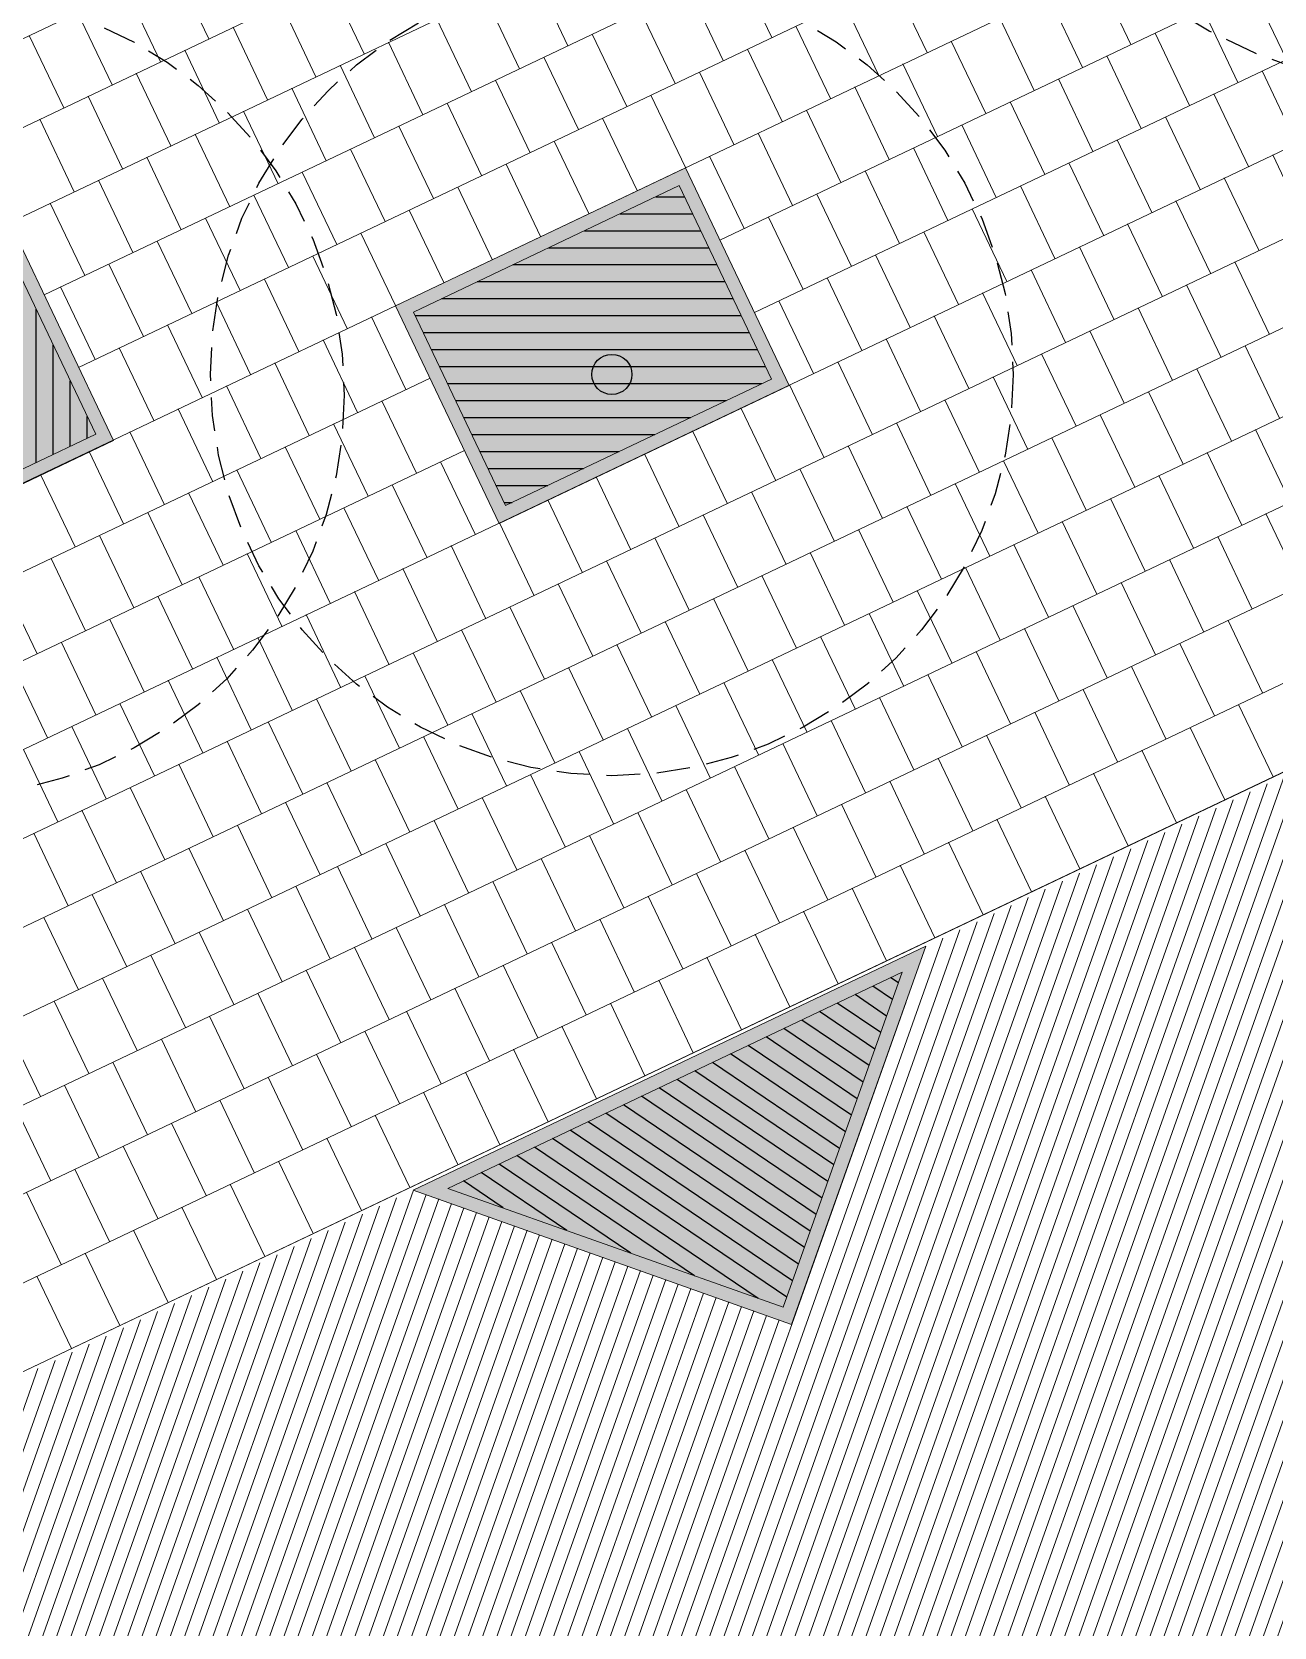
# Model space of a CAD drawing. Header units: metres. Extents: x 678805 to 1359287, y 2747329 to 5497370.
# Drawn here: x 679976.57 to 679985.86, y 2748676.28 to 2748688.2 of the extents above; entities that cross this region are included whole.
import ezdxf
from ezdxf.enums import TextEntityAlignment as Align

# ---------------------------------------------------------------- set-up
doc = ezdxf.new("R2010")
doc.units = ezdxf.units.M
doc.linetypes.add('XREF_MON_SFT_TREES$0$HIDDEN', pattern=[0.375, 0.25, -0.125])
for name, color, linetype in [('00_XREF_MON_HSC_PAVEMENT', 7, 'Continuous'), ('00_XREF_TWQ_SFT_TREES', 7, 'Continuous'), ('XREF_MON_HSC_PAVEMENT$0$03-TR-Tree Pit_Green', 74, 'Continuous'), ('XREF_MON_SFT_TREES$0$SL_TREE_CANOPY', 251, 'XREF_MON_SFT_TREES$0$HIDDEN'), ('XREF_MON_SFT_TREES$0$SL_TREE_TRUNK', 251, 'Continuous')]:
    doc.layers.add(name, color=color, linetype=linetype)
for name, color, linetype, true_color in [('02-L-Waterfeatures 01', 7, 'Continuous', 0x4da6ff), ('XREF_MON_HSC_PAVEMENT$0$03-TR-Tree Pit_White', 7, 'Continuous', 0xfcfcfc), ('XREF_MON_SFT_TREES$0$SL_TREE_ACACIA_ETBAICA', 7, 'Continuous', 0x405700), ('XREF_MON_SFT_TREES$0$SL_TREE_ACACIA_GERRARDII', 7, 'Continuous', 0x4c4c00), ('XREF_MON_SFT_TREES$0$SL_TREE_PROSOPIS_CINERARIA', 7, 'Continuous', 0x5f7f00)]:
    doc.layers.add(name, color=color, linetype=linetype, true_color=true_color)
for name, color, linetype, lineweight in [('XREF_MON_GENERAL_LAYOUT$0$02-L-Material Change', 251, 'Continuous', 5), ('XREF_MON_GENERAL_LAYOUT$0$04-BK-Tree Pit', 6, 'Continuous', 5), ('XREF_MON_HSC_PAVEMENT$0$04-BK-Tree Pit', 6, 'Continuous', 5)]:
    doc.layers.add(name, color=color, linetype=linetype, lineweight=lineweight)
for name, color, linetype, lineweight, true_color in [('XREF_MON_HSC_PAVEMENT$0$02-L-Joints-Paviment_07_Precast Concrete Blocks 60X40', 7, 'Continuous', 5, 0x999999), ('XREF_MON_HSC_PAVEMENT$0$03-TR-Pavement_07_Precast Concrete Blocks 20X10', 7, 'Continuous', 5, 0x999999), ('XREF_MON_HSC_PAVEMENT$0$03-TR-Pavement_07_Precast Concrete Blocks 60X40', 7, 'Continuous', 5, 0x999999)]:
    doc.layers.add(name, color=color, linetype=linetype, lineweight=lineweight, true_color=true_color)
doc.layers.get('XREF_MON_SFT_TREES$0$SL_TREE_ACACIA_ETBAICA').off()
doc.layers.get('XREF_MON_SFT_TREES$0$SL_TREE_ACACIA_GERRARDII').off()
doc.layers.get('XREF_MON_SFT_TREES$0$SL_TREE_PROSOPIS_CINERARIA').off()
doc.styles.add('XREF_MON_GENERAL_LAYOUT$0$Standard', font='arial.ttf')

# ---------------------------------------------------------------- blocks, each defined once
blk = doc.blocks.new('XREF_MON_SFT_TREES$0$Acacia etbaica')
h = blk.add_hatch()
h.set_pattern_fill('ANSI31', color=256, scale=0.1)
edge = h.paths.add_edge_path()
edge.add_arc((0, 0), 3, 0, 360)
at = {"layer": 'XREF_MON_SFT_TREES$0$SL_TREE_TRUNK'}
h = blk.add_hatch(color=256, dxfattribs=at)
h.dxf.hatch_style = 1
edge = h.paths.add_edge_path()
edge.add_arc((0, 0), 0.15, 286.4511, 569.1271)
edge.add_arc((0, 0), 0.15, 209.1271, 286.4511)
at = {"layer": 'XREF_MON_SFT_TREES$0$SL_TREE_CANOPY'}
blk.add_circle((0, 0), 3, dxfattribs=at)
at = {"layer": 'XREF_MON_SFT_TREES$0$SL_TREE_TRUNK'}
blk.add_circle((0, 0), 0.15, dxfattribs=at)
blk.add_circle((0, 0), 0.15, dxfattribs=at)
blk = doc.blocks.new('XREF_MON_SFT_TREES$0$Prosopis_cineraria')
h = blk.add_hatch()
h.set_pattern_fill('ANSI31', color=256, scale=0.1)
edge = h.paths.add_edge_path()
edge.add_arc((0, 0), 4, 0, 360)
at = {"layer": 'XREF_MON_SFT_TREES$0$SL_TREE_TRUNK'}
h = blk.add_hatch(color=256, dxfattribs=at)
h.dxf.hatch_style = 1
edge = h.paths.add_edge_path()
edge.add_arc((0, 0), 0.25, 0, 360)
at = {"layer": 'XREF_MON_SFT_TREES$0$SL_TREE_CANOPY', "linetype": 'XREF_MON_SFT_TREES$0$HIDDEN'}
blk.add_circle((0, 0), 4, dxfattribs=at)
at = {"layer": 'XREF_MON_SFT_TREES$0$SL_TREE_TRUNK'}
blk.add_circle((0, 0), 0.25, dxfattribs=at)
blk = doc.blocks.new('XREF_MON_SFT_TREES$0$Acacia_gerrardii')
h = blk.add_hatch()
h.set_pattern_fill('ANSI31', color=256, scale=0.1, style=0)
edge = h.paths.add_edge_path()
edge.add_ellipse((-0.079, 0.137), major_axis=(-2.334, 2.546), ratio=0.760082, start_angle=0, end_angle=360)
at = {"layer": 'XREF_MON_SFT_TREES$0$SL_TREE_TRUNK'}
h = blk.add_hatch(color=256, dxfattribs=at)
h.dxf.hatch_style = 1
edge = h.paths.add_edge_path()
edge.add_arc((0, 0), 0.15, -7.3549, 352.6451)
at = {"layer": 'XREF_MON_SFT_TREES$0$SL_TREE_CANOPY'}
blk.add_ellipse((-0.079, 0.137), major_axis=(-2.334, 2.546), ratio=0.760082, dxfattribs=at)
at = {"layer": 'XREF_MON_SFT_TREES$0$SL_TREE_TRUNK'}
blk.add_circle((0, 0), 0.15, dxfattribs=at)
blk.add_circle((0, 0), 0.15, dxfattribs=at)
blk = doc.blocks.new('XREF_MON_SFT_TREES')
at = {"layer": 'XREF_MON_SFT_TREES$0$SL_TREE_ACACIA_ETBAICA', "rotation": 25.44812939262281}
for p in [(679980.909, 2748685.641), (679975.909, 2748685.487)]:
    blk.add_blockref('XREF_MON_SFT_TREES$0$Acacia etbaica', p, dxfattribs=at)
at = {"layer": 'XREF_MON_SFT_TREES$0$SL_TREE_ACACIA_GERRARDII', "rotation": 25.44812939262281}
blk.add_blockref('XREF_MON_SFT_TREES$0$Acacia_gerrardii', (679972.293, 2748691.695), dxfattribs=at)
at = {"layer": 'XREF_MON_SFT_TREES$0$SL_TREE_PROSOPIS_CINERARIA', "rotation": 25.44812939262281}
blk.add_blockref('XREF_MON_SFT_TREES$0$Prosopis_cineraria', (679987.28, 2748691.725), dxfattribs=at)
blk = doc.blocks.new('XREF_MON_HSC_PAVEMENT$0$ALCORQUE RECTANGULAR')
at = {"layer": 'XREF_MON_HSC_PAVEMENT$0$03-TR-Tree Pit_Green', "ltscale": 0.3}
h = blk.add_hatch(dxfattribs=at)
h.set_pattern_fill('ANSI31', color=256, scale=0.04, angle=-45)
h.set_pattern_definition([(360, (-2068898.16958, 3428624.0145), (3e-17, 0.127), [])])
h.paths.add_polyline_path([(679903.391, 2748647.421), (679902.702, 2748648.869), (679904.689, 2748649.814), (679905.377, 2748648.367)])
at = {"layer": 'XREF_MON_HSC_PAVEMENT$0$03-TR-Tree Pit_White'}
h = blk.add_hatch(color=256, dxfattribs=at)
h.dxf.hatch_style = 1
h.paths.add_polyline_path([(679903.344, 2748647.288), (679902.569, 2748648.916), (679904.736, 2748649.947), (679905.511, 2748648.319)])
blk = doc.blocks.new('XREF_MON_HSC_PAVEMENT$0$Escocell Quadrat')
at = {"layer": 'XREF_MON_HSC_PAVEMENT$0$03-TR-Tree Pit_Green'}
h = blk.add_hatch(dxfattribs=at)
h.set_pattern_fill('ANSI31', color=256, scale=0.04, angle=19.5514)
h.set_pattern_definition([(64.551379247, (-1794786.01457, -2189831.7944), (-0.114677314033, 0.0545720958565), [])])
h.paths.add_polyline_path([(-1.159, 0.359), (-2.759, 0.359), (-2.759, -1.241), (-1.159, -1.241)])
at = {"layer": 'XREF_MON_HSC_PAVEMENT$0$03-TR-Tree Pit_White'}
h = blk.add_hatch(color=256, dxfattribs=at)
h.dxf.hatch_style = 1
h.paths.add_polyline_path([(-2.859, 0.459), (-1.059, 0.459), (-1.059, -1.341), (-2.859, -1.341)])
at = {"ltscale": 0.3}
blk.add_lwpolyline([(-2.759, -1.241), (-1.159, -1.241), (-1.159, 0.359), (-2.759, 0.359)], close=True, dxfattribs=at)
blk = doc.blocks.new('XREF_MON_HSC_PAVEMENT$0$Alcorque Parking 8m2')
at = {"layer": 'XREF_MON_HSC_PAVEMENT$0$03-TR-Tree Pit_Green', "ltscale": 0.3}
h = blk.add_hatch(dxfattribs=at)
h.set_pattern_fill('ANSI31', color=256, scale=0.04, angle=40)
h.set_pattern_definition([(85, (-679726.04474, -2748720.75428), (-0.1265167266577, 0.011068779329), [])])
h.paths.add_polyline_path([(-1.079, -0.384), (2.316, 1.231), (-0.189, 2.121)])
at = {"layer": 'XREF_MON_HSC_PAVEMENT$0$03-TR-Tree Pit_White'}
h = blk.add_hatch(color=256, dxfattribs=at)
h.dxf.hatch_style = 1
h.paths.add_polyline_path([(-1.254, -0.578), (2.577, 1.245), (-0.25, 2.249)])
blk = doc.blocks.new('XREF_MON_HSC_PAVEMENT')
at = {"layer": 'XREF_MON_HSC_PAVEMENT$0$03-TR-Pavement_07_Precast Concrete Blocks 20X10'}
h = blk.add_hatch(dxfattribs=at)
h.set_pattern_fill('ANSI31', color=256, scale=0.0315, angle=25.5)
h.set_pattern_definition([(70.5, (0, 0), (-0.094275932128, 0.033384858509), [])])
h.paths.add_polyline_path([(679945.648, 2748656.46), (679943.852, 2748660.24), (679944.878, 2748663.104), (679948.723, 2748664.934), (679951.551, 2748663.93), (679952.554, 2748666.757), (679956.392, 2748668.583), (679959.225, 2748667.582), (679960.23, 2748670.41), (679964.074, 2748672.238), (679966.807, 2748671.268), (679966.901, 2748671.235), (679967.905, 2748674.062), (679971.75, 2748675.891), (679974.576, 2748674.887), (679975.581, 2748677.714), (679979.425, 2748679.544), (679982.251, 2748678.54), (679983.256, 2748681.367), (679987.1, 2748683.196), (679989.832, 2748682.225), (679990.931, 2748685.019), (679994.775, 2748686.848), (679997.603, 2748685.845), (679998.607, 2748688.672), (680002.45, 2748690.501), (680005.277, 2748689.497), (680006.278, 2748692.322), (680010.255, 2748694.245), (680013.159, 2748693.214), (680014.955, 2748689.44)])
at = {"layer": 'XREF_MON_HSC_PAVEMENT$0$02-L-Joints-Paviment_07_Precast Concrete Blocks 60X40'}
for points in [[(679977.897, 2748688.15), (679977.639, 2748688.692)], [(679982.104, 2748688.159), (679981.846, 2748688.701)], [(679979.058, 2748688.039), (679978.8, 2748688.58)], [(679980.581, 2748688.098), (679980.323, 2748688.64)], [(679983.265, 2748688.047), (679983.007, 2748688.589)], [(679984.788, 2748688.107), (679984.53, 2748688.649)], [(679985.95, 2748687.995), (679985.692, 2748688.537)], [(679977.535, 2748687.978), (679977.278, 2748688.52)], [(679980.22, 2748687.927), (679979.962, 2748688.469)], [(679981.742, 2748687.987), (679981.485, 2748688.529)], [(679982.904, 2748687.875), (679982.646, 2748688.417)], [(679984.427, 2748687.935), (679984.169, 2748688.477)], [(679977.174, 2748687.806), (679976.916, 2748688.348)], [(679978.697, 2748687.867), (679978.439, 2748688.409)], [(679981.381, 2748687.815), (679981.123, 2748688.357)], [(679984.065, 2748687.763), (679983.808, 2748688.305)], [(679985.588, 2748687.823), (679985.33, 2748688.365)], [(679978.336, 2748687.695), (679978.078, 2748688.237)], [(679979.859, 2748687.755), (679979.601, 2748688.297)], [(679981.02, 2748687.643), (679980.762, 2748688.185)], [(679982.543, 2748687.703), (679982.285, 2748688.245)], [(679985.227, 2748687.651), (679984.969, 2748688.193)], [(679976.813, 2748687.634), (679976.555, 2748688.176)], [(679977.975, 2748687.523), (679977.717, 2748688.065)], [(679979.497, 2748687.583), (679979.24, 2748688.125)], [(679982.182, 2748687.531), (679981.924, 2748688.073)], [(679983.704, 2748687.592), (679983.446, 2748688.133)], [(679979.136, 2748687.411), (679978.878, 2748687.953)], [(679980.659, 2748687.471), (679980.401, 2748688.013)], [(679983.343, 2748687.42), (679983.085, 2748687.962)], [(679984.866, 2748687.48), (679984.608, 2748688.022)], [(679977.613, 2748687.351), (679977.355, 2748687.893)], [(679980.298, 2748687.299), (679980.04, 2748687.841)], [(679981.82, 2748687.359), (679981.563, 2748687.901)], [(679984.505, 2748687.308), (679984.247, 2748687.85)], [(679986.027, 2748687.368), (679985.77, 2748687.91)], [(679977.252, 2748687.179), (679976.994, 2748687.721)], [(679978.775, 2748687.239), (679978.517, 2748687.781)], [(679981.459, 2748687.187), (679981.201, 2748687.729)], [(679982.982, 2748687.248), (679982.724, 2748687.79)], [(679985.666, 2748687.196), (679985.408, 2748687.738)], [(679978.414, 2748687.067), (679978.156, 2748687.609)], [(679979.936, 2748687.128), (679979.679, 2748687.67)], [(679982.621, 2748687.076), (679982.363, 2748687.618)], [(679984.144, 2748687.136), (679983.886, 2748687.678)], [(679976.891, 2748687.007), (679976.633, 2748687.549)], [(679979.575, 2748686.956), (679979.317, 2748687.498)], [(679981.098, 2748687.016), (679980.84, 2748687.558)], [(679983.782, 2748686.964), (679983.525, 2748687.506)], [(679985.305, 2748687.024), (679985.047, 2748687.566)], [(679978.053, 2748686.895), (679977.795, 2748687.437)], [(679980.737, 2748686.844), (679980.479, 2748687.386)], [(679982.26, 2748686.904), (679982.002, 2748687.446)], [(679984.944, 2748686.852), (679984.686, 2748687.394)], [(679977.691, 2748686.723), (679977.434, 2748687.265)], [(679979.214, 2748686.784), (679978.956, 2748687.326)], [(679981.898, 2748686.732), (679981.64, 2748687.274)], [(679983.421, 2748686.792), (679983.163, 2748687.334)], [(679986.105, 2748686.74), (679985.848, 2748687.282)], [(679978.853, 2748686.612), (679978.595, 2748687.154)], [(679980.376, 2748686.672), (679980.118, 2748687.214)], [(679983.06, 2748686.62), (679982.802, 2748687.162)], [(679984.583, 2748686.681), (679984.325, 2748687.222)], [(679985.744, 2748686.569), (679985.486, 2748687.111)], [(679977.33, 2748686.552), (679977.072, 2748687.094)], [(679980.015, 2748686.5), (679979.757, 2748687.042)], [(679982.699, 2748686.448), (679982.441, 2748686.99)], [(679984.221, 2748686.509), (679983.964, 2748687.051)], [(679976.969, 2748686.38), (679976.711, 2748686.922)], [(679978.492, 2748686.44), (679978.234, 2748686.982)], [(679979.653, 2748686.328), (679979.395, 2748686.87)], [(679983.86, 2748686.337), (679983.602, 2748686.879)], [(679985.383, 2748686.397), (679985.125, 2748686.939)], [(679978.13, 2748686.268), (679977.873, 2748686.81)], [(679982.338, 2748686.276), (679982.08, 2748686.818)], [(679985.022, 2748686.225), (679984.764, 2748686.767)], [(679977.769, 2748686.096), (679977.511, 2748686.638)], [(679979.292, 2748686.156), (679979.034, 2748686.698)], [(679983.499, 2748686.165), (679983.241, 2748686.707)], [(679978.931, 2748685.984), (679978.673, 2748686.526)], [(679983.138, 2748685.993), (679982.88, 2748686.535)], [(679984.661, 2748686.053), (679984.403, 2748686.595)], [(679977.408, 2748685.924), (679977.15, 2748686.466)], [(679984.3, 2748685.881), (679984.042, 2748686.423)], [(679985.823, 2748685.94), (679985.565, 2748686.482)], [(679977.047, 2748685.753), (679976.789, 2748686.295)], [(679978.57, 2748685.813), (679978.312, 2748686.354)], [(679982.777, 2748685.821), (679982.519, 2748686.363)], [(679985.462, 2748685.768), (679985.204, 2748686.31)], [(679978.209, 2748685.641), (679977.951, 2748686.183)], [(679982.415, 2748685.649), (679982.158, 2748686.191)], [(679983.938, 2748685.709), (679983.68, 2748686.251)], [(679979.37, 2748685.529), (679979.112, 2748686.071)], [(679983.577, 2748685.537), (679983.319, 2748686.079)], [(679985.1, 2748685.596), (679984.842, 2748686.138)], [(679977.847, 2748685.469), (679977.589, 2748686.011)], [(679984.739, 2748685.425), (679984.481, 2748685.966)], [(679977.486, 2748685.297), (679977.228, 2748685.839)], [(679979.009, 2748685.357), (679978.751, 2748685.899)], [(679983.216, 2748685.365), (679982.958, 2748685.907)], [(679984.378, 2748685.253), (679984.12, 2748685.795)], [(679985.9, 2748685.314), (679985.642, 2748685.856)], [(679978.648, 2748685.185), (679978.39, 2748685.727)], [(679982.855, 2748685.194), (679982.597, 2748685.736)], [(679985.539, 2748685.142), (679985.281, 2748685.684)], [(679978.286, 2748685.013), (679978.029, 2748685.555)], [(679982.494, 2748685.022), (679982.236, 2748685.564)], [(679984.017, 2748685.081), (679983.759, 2748685.623)], [(679979.448, 2748684.902), (679979.19, 2748685.443)], [(679983.656, 2748684.909), (679983.398, 2748685.451)], [(679985.178, 2748684.97), (679984.92, 2748685.512)], [(679977.925, 2748684.842), (679977.667, 2748685.384)], [(679982.132, 2748684.85), (679981.874, 2748685.392)], [(679984.817, 2748684.798), (679984.559, 2748685.34)], [(679977.564, 2748684.67), (679977.306, 2748685.212)], [(679979.087, 2748684.73), (679978.829, 2748685.272)], [(679981.771, 2748684.678), (679981.513, 2748685.22)], [(679983.294, 2748684.737), (679983.037, 2748685.279)], [(679985.978, 2748684.687), (679985.72, 2748685.229)], [(679978.726, 2748684.558), (679978.468, 2748685.1)], [(679982.933, 2748684.565), (679982.675, 2748685.107)], [(679984.455, 2748684.626), (679984.198, 2748685.168)], [(679977.259, 2748684.524), (679977.002, 2748685.065)], [(679979.887, 2748684.446), (679979.629, 2748684.988)], [(679981.41, 2748684.506), (679981.152, 2748685.048)], [(679984.094, 2748684.455), (679983.836, 2748684.996)], [(679985.617, 2748684.515), (679985.359, 2748685.057)], [(679976.898, 2748684.352), (679976.64, 2748684.893)], [(679978.364, 2748684.386), (679978.107, 2748684.928)], [(679981.049, 2748684.334), (679980.791, 2748684.876)], [(679982.572, 2748684.393), (679982.314, 2748684.935)], [(679985.256, 2748684.343), (679984.998, 2748684.885)], [(679978.003, 2748684.214), (679977.745, 2748684.756)], [(679979.526, 2748684.274), (679979.268, 2748684.816)], [(679982.211, 2748684.221), (679981.953, 2748684.763)], [(679983.733, 2748684.283), (679983.475, 2748684.825)], [(679977.698, 2748684.068), (679977.44, 2748684.609)], [(679979.165, 2748684.103), (679978.907, 2748684.644)], [(679980.688, 2748684.162), (679980.43, 2748684.704)], [(679983.372, 2748684.111), (679983.114, 2748684.653)], [(679984.895, 2748684.171), (679984.637, 2748684.713)], [(679986.056, 2748684.059), (679985.798, 2748684.601)], [(679980.326, 2748683.991), (679980.069, 2748684.532)], [(679981.85, 2748684.049), (679981.592, 2748684.591)], [(679983.011, 2748683.939), (679982.753, 2748684.481)], [(679984.533, 2748683.999), (679984.275, 2748684.541)], [(679977.337, 2748683.896), (679977.079, 2748684.438)], [(679978.804, 2748683.931), (679978.546, 2748684.473)], [(679981.488, 2748683.878), (679981.231, 2748684.42)], [(679984.172, 2748683.827), (679983.914, 2748684.369)], [(679985.695, 2748683.887), (679985.437, 2748684.429)], [(679976.975, 2748683.724), (679976.718, 2748684.266)], [(679978.442, 2748683.759), (679978.184, 2748684.301)], [(679979.965, 2748683.819), (679979.707, 2748684.361)], [(679981.127, 2748683.706), (679980.869, 2748684.248)], [(679982.649, 2748683.767), (679982.392, 2748684.309)], [(679985.334, 2748683.715), (679985.076, 2748684.257)], [(679978.081, 2748683.587), (679977.823, 2748684.129)], [(679979.604, 2748683.647), (679979.346, 2748684.189)], [(679982.288, 2748683.595), (679982.03, 2748684.137)], [(679983.811, 2748683.655), (679983.553, 2748684.197)], [(679976.614, 2748683.552), (679976.356, 2748684.094)], [(679979.243, 2748683.475), (679978.985, 2748684.017)], [(679980.766, 2748683.534), (679980.508, 2748684.076)], [(679983.45, 2748683.484), (679983.192, 2748684.026)], [(679984.973, 2748683.544), (679984.715, 2748684.085)], [(679977.775, 2748683.44), (679977.517, 2748683.982)], [(679980.405, 2748683.362), (679980.147, 2748683.904)], [(679981.927, 2748683.423), (679981.669, 2748683.965)], [(679984.611, 2748683.372), (679984.354, 2748683.914)], [(679977.414, 2748683.268), (679977.156, 2748683.81)], [(679978.882, 2748683.303), (679978.624, 2748683.845)], [(679981.566, 2748683.251), (679981.308, 2748683.793)], [(679983.089, 2748683.312), (679982.831, 2748683.854)], [(679985.773, 2748683.26), (679985.515, 2748683.802)], [(679978.52, 2748683.131), (679978.263, 2748683.673)], [(679980.044, 2748683.19), (679979.786, 2748683.732)], [(679982.727, 2748683.14), (679982.469, 2748683.682)], [(679984.25, 2748683.2), (679983.992, 2748683.742)], [(679977.053, 2748683.096), (679976.795, 2748683.638)], [(679979.683, 2748683.018), (679979.425, 2748683.56)], [(679981.205, 2748683.08), (679980.947, 2748683.621)], [(679983.889, 2748683.028), (679983.631, 2748683.57)], [(679985.412, 2748683.088), (679985.154, 2748683.63)], [(679976.691, 2748682.924), (679976.434, 2748683.466)], [(679978.213, 2748682.984), (679977.956, 2748683.526)], [(679980.844, 2748682.908), (679980.586, 2748683.45)], [(679982.366, 2748682.968), (679982.108, 2748683.51)], [(679985.05, 2748682.916), (679984.793, 2748683.458)], [(679977.852, 2748682.812), (679977.594, 2748683.354)], [(679979.321, 2748682.846), (679979.063, 2748683.388)], [(679982.005, 2748682.796), (679981.747, 2748683.338)], [(679983.528, 2748682.856), (679983.27, 2748683.398)], [(679977.491, 2748682.64), (679977.233, 2748683.182)], [(679978.96, 2748682.674), (679978.702, 2748683.216)], [(679980.482, 2748682.736), (679980.224, 2748683.278)], [(679983.167, 2748682.684), (679982.909, 2748683.226)], [(679984.689, 2748682.745), (679984.431, 2748683.286)], [(679985.851, 2748682.632), (679985.593, 2748683.174)], [(679980.121, 2748682.564), (679979.863, 2748683.106)], [(679981.644, 2748682.624), (679981.386, 2748683.166)], [(679982.805, 2748682.512), (679982.548, 2748683.054)], [(679984.328, 2748682.573), (679984.07, 2748683.115)], [(679977.13, 2748682.468), (679976.872, 2748683.01)], [(679978.599, 2748682.503), (679978.341, 2748683.044)], [(679979.76, 2748682.392), (679979.502, 2748682.934)], [(679981.283, 2748682.452), (679981.025, 2748682.994)], [(679983.967, 2748682.401), (679983.709, 2748682.943)], [(679985.49, 2748682.461), (679985.232, 2748683.002)], [(679976.769, 2748682.297), (679976.511, 2748682.838)], [(679978.291, 2748682.356), (679978.033, 2748682.898)], [(679980.921, 2748682.281), (679980.664, 2748682.822)], [(679982.444, 2748682.34), (679982.186, 2748682.882)], [(679985.129, 2748682.289), (679984.871, 2748682.831)], [(679977.929, 2748682.184), (679977.672, 2748682.726)], [(679979.399, 2748682.22), (679979.141, 2748682.762)], [(679982.083, 2748682.169), (679981.825, 2748682.71)], [(679983.606, 2748682.229), (679983.348, 2748682.771)], [(679979.038, 2748682.048), (679978.78, 2748682.59)], [(679980.56, 2748682.109), (679980.302, 2748682.651)], [(679983.244, 2748682.057), (679982.987, 2748682.599)], [(679984.767, 2748682.117), (679984.51, 2748682.659)], [(679977.568, 2748682.013), (679977.31, 2748682.554)], [(679980.199, 2748681.937), (679979.941, 2748682.479)], [(679981.722, 2748681.997), (679981.464, 2748682.539)], [(679984.406, 2748681.945), (679984.148, 2748682.487)], [(679977.207, 2748681.841), (679976.949, 2748682.383)], [(679978.728, 2748681.9), (679978.471, 2748682.442)], [(679981.361, 2748681.825), (679981.103, 2748682.367)], [(679982.883, 2748681.885), (679982.625, 2748682.427)], [(679978.367, 2748681.728), (679978.11, 2748682.27)], [(679979.838, 2748681.765), (679979.58, 2748682.307)], [(679982.522, 2748681.713), (679982.264, 2748682.255)], [(679984.045, 2748681.773), (679983.787, 2748682.315)], [(679976.846, 2748681.669), (679976.588, 2748682.211)], [(679978.006, 2748681.556), (679977.748, 2748682.098)], [(679979.477, 2748681.593), (679979.219, 2748682.135)], [(679980.999, 2748681.653), (679980.742, 2748682.195)], [(679983.684, 2748681.601), (679983.426, 2748682.143)], [(679980.638, 2748681.481), (679980.38, 2748682.023)], [(679982.161, 2748681.541), (679981.903, 2748682.083)], [(679977.645, 2748681.384), (679977.387, 2748681.926)], [(679979.115, 2748681.421), (679978.858, 2748681.963)], [(679981.8, 2748681.37), (679981.542, 2748681.911)], [(679983.323, 2748681.429), (679983.065, 2748681.971)], [(679977.284, 2748681.213), (679977.026, 2748681.754)], [(679978.805, 2748681.273), (679978.548, 2748681.815)], [(679980.277, 2748681.309), (679980.019, 2748681.851)], [(679981.439, 2748681.198), (679981.181, 2748681.74)], [(679982.961, 2748681.257), (679982.704, 2748681.799)], [(679978.444, 2748681.101), (679978.186, 2748681.643)], [(679979.916, 2748681.137), (679979.658, 2748681.679)], [(679982.6, 2748681.086), (679982.342, 2748681.627)], [(679976.923, 2748681.041), (679976.665, 2748681.582)], [(679979.555, 2748680.965), (679979.297, 2748681.507)], [(679981.077, 2748681.026), (679980.819, 2748681.568)], [(679978.083, 2748680.93), (679977.825, 2748681.471)], [(679980.716, 2748680.854), (679980.458, 2748681.396)], [(679982.239, 2748680.914), (679981.981, 2748681.456)], [(679977.722, 2748680.758), (679977.464, 2748681.299)], [(679979.244, 2748680.817), (679978.986, 2748681.358)], [(679981.878, 2748680.742), (679981.62, 2748681.284)], [(679978.883, 2748680.645), (679978.625, 2748681.186)], [(679980.355, 2748680.682), (679980.097, 2748681.224)], [(679977.361, 2748680.586), (679977.103, 2748681.127)], [(679979.994, 2748680.51), (679979.736, 2748681.052)], [(679981.517, 2748680.57), (679981.259, 2748681.112)], [(679976.999, 2748680.414), (679976.742, 2748680.955)], [(679978.522, 2748680.473), (679978.264, 2748681.014)], [(679981.155, 2748680.398), (679980.898, 2748680.94)], [(679976.638, 2748680.242), (679976.38, 2748680.784)], [(679978.161, 2748680.301), (679977.903, 2748680.842)], [(679979.633, 2748680.338), (679979.375, 2748680.88)], [(679977.799, 2748680.129), (679977.542, 2748680.671)], [(679979.321, 2748680.19), (679979.063, 2748680.731)], [(679980.794, 2748680.226), (679980.536, 2748680.768)], [(679978.96, 2748680.018), (679978.702, 2748680.559)], [(679980.433, 2748680.054), (679980.175, 2748680.596)], [(679977.438, 2748679.957), (679977.18, 2748680.499)], [(679977.077, 2748679.785), (679976.819, 2748680.327)], [(679978.598, 2748679.846), (679978.341, 2748680.388)], [(679980.072, 2748679.882), (679979.814, 2748680.424)], [(679978.237, 2748679.674), (679977.98, 2748680.216)], [(679979.759, 2748679.734), (679979.502, 2748680.275)], [(679976.716, 2748679.613), (679976.458, 2748680.155)], [(679979.398, 2748679.562), (679979.141, 2748680.103)], [(679977.876, 2748679.502), (679977.618, 2748680.044)], [(679977.515, 2748679.33), (679977.257, 2748679.872)], [(679979.037, 2748679.39), (679978.779, 2748679.931)], [(679978.676, 2748679.218), (679978.418, 2748679.759)], [(679977.154, 2748679.158), (679976.896, 2748679.7)], [(679976.793, 2748678.987), (679976.535, 2748679.528)], [(679978.315, 2748679.046), (679978.057, 2748679.588)], [(679977.954, 2748678.874), (679977.696, 2748679.416)], [(679977.592, 2748678.702), (679977.335, 2748679.244)], [(679977.231, 2748678.53), (679976.973, 2748679.072)], [(679976.87, 2748678.359), (679976.612, 2748678.9)]]:
    blk.add_lwpolyline(points, dxfattribs=at)
at = {"layer": 'XREF_MON_HSC_PAVEMENT$0$03-TR-Pavement_07_Precast Concrete Blocks 60X40'}
for points in [[(680020.801, 2748709.23), (679963.793, 2748682.102)], [(680021.835, 2748707.064), (679976.924, 2748685.693)], [(680022.109, 2748706.531), (679937.293, 2748666.17)], [(680022.883, 2748704.905), (679938.247, 2748664.63)], [(680023.141, 2748704.363), (679938.565, 2748664.117)], [(680023.398, 2748703.822), (679835.554, 2748614.433)], [(680023.656, 2748703.28), (679835.744, 2748613.859)], [(680023.914, 2748702.738), (679835.935, 2748613.285)], [(680024.172, 2748702.196), (679836.125, 2748612.711)], [(680024.43, 2748701.654), (679836.315, 2748612.137)], [(680024.679, 2748701.109), (679776.702, 2748583.105)], [(679994.902, 2748692.919), (679981.717, 2748686.645)], [(679995.159, 2748692.377), (679981.975, 2748686.103)], [(679986.204, 2748692.102), (679936.022, 2748668.223)], [(679986.461, 2748691.56), (679971.894, 2748684.628)], [(679986.719, 2748691.019), (679976.666, 2748686.235)], [(679979.55, 2748685.614), (679966.243, 2748679.281)], [(679979.808, 2748685.072), (679966.501, 2748678.739)]]:
    blk.add_lwpolyline(points, dxfattribs=at)
at = {"layer": 'XREF_MON_HSC_PAVEMENT$0$04-BK-Tree Pit'}
blk.add_blockref('XREF_MON_HSC_PAVEMENT$0$ALCORQUE RECTANGULAR', (76.724, 37.239), dxfattribs=at)
at = {"layer": 'XREF_MON_HSC_PAVEMENT$0$04-BK-Tree Pit', "rotation": 25.44862075299672}
blk.add_blockref('XREF_MON_HSC_PAVEMENT$0$Escocell Quadrat', (679977.565, 2748686.812), dxfattribs=at)
at = {"layer": 'XREF_MON_HSC_PAVEMENT$0$04-BK-Tree Pit', "xscale": -0.9999999999999992, "rotation": 230.8937524196276}
blk.add_blockref('XREF_MON_HSC_PAVEMENT$0$Alcorque Parking 8m2', (679980.663, 2748680.151), dxfattribs=at)
blk = doc.blocks.new('XREF_MON_GENERAL_LAYOUT$0$ALCORQUE RECTANGULAR')
blk.add_lwpolyline([(679903.391, 2748647.421), (679902.702, 2748648.868), (679904.689, 2748649.814), (679905.378, 2748648.366)], close=True)
at = {"layer": 'XREF_MON_GENERAL_LAYOUT$0$02-L-Material Change'}
blk.add_lwpolyline([(679903.344, 2748647.288), (679902.569, 2748648.916), (679904.736, 2748649.947), (679905.511, 2748648.319)], close=True, dxfattribs=at)
blk = doc.blocks.new('XREF_MON_GENERAL_LAYOUT$0$Escocell Quadrat')
at = {"ltscale": 0.3}
blk.add_lwpolyline([(-2.759, -1.241), (-1.159, -1.241), (-1.159, 0.359), (-2.759, 0.359)], close=True, dxfattribs=at)
at = {"layer": 'XREF_MON_GENERAL_LAYOUT$0$02-L-Material Change', "ltscale": 0.3}
blk.add_lwpolyline([(-2.859, -1.341), (-1.059, -1.341), (-1.059, 0.459), (-2.859, 0.459)], close=True, dxfattribs=at)
blk = doc.blocks.new('XREF_MON_GENERAL_LAYOUT$0$Alcorque Parking 8m2')
blk.add_lwpolyline([(2.316, 1.231), (-0.189, 2.121), (-1.079, -0.384)], close=True)
at = {"layer": 'XREF_MON_GENERAL_LAYOUT$0$02-L-Material Change'}
blk.add_lwpolyline([(2.577, 1.245), (-0.25, 2.249), (-1.254, -0.578)], close=True, dxfattribs=at)
blk = doc.blocks.new('XREF_MON_GENERAL_LAYOUT')
at = {"layer": 'XREF_MON_GENERAL_LAYOUT$0$02-L-Material Change', "ltscale": 0.3}
blk.add_line((680010.256, 2748694.245), (679944.884, 2748663.137), dxfattribs=at)
at = {"layer": 'XREF_MON_GENERAL_LAYOUT$0$04-BK-Tree Pit'}
blk.add_blockref('XREF_MON_GENERAL_LAYOUT$0$ALCORQUE RECTANGULAR', (76.724, 37.239), dxfattribs=at)
at = {"layer": 'XREF_MON_GENERAL_LAYOUT$0$04-BK-Tree Pit', "rotation": 25.44862075299672}
blk.add_blockref('XREF_MON_GENERAL_LAYOUT$0$Escocell Quadrat', (679977.565, 2748686.812), dxfattribs=at)
at = {"layer": 'XREF_MON_GENERAL_LAYOUT$0$04-BK-Tree Pit', "xscale": -0.9999999999999992, "rotation": 230.8937524196276}
blk.add_blockref('XREF_MON_GENERAL_LAYOUT$0$Alcorque Parking 8m2', (679980.663, 2748680.151), dxfattribs=at)
at = {"style": 'XREF_MON_GENERAL_LAYOUT$0$Standard'}
for tag, rotation, p in [('604,00', 330.2643, (679905.77, 2748776.558)), ('603,00', 330.2643, (679901.861, 2748753.477)), ('600,00', 133.826, (679944.597, 2748745.153)), ('602,00', 330.2643, (679883.319, 2748738.727)), ('601,00', 117.8906, (679920.972, 2748732.87)), ('601,00', 330.2643, (679864.777, 2748723.976)), ('600,00', 40.8833, (679777.405, 2748705.444, 1.17)), ('602,00', 330.2643, (679941.275, 2748705.483)), ('601,00', 40.8833, (679701.798, 2748703.889, 1.17)), ('598,00', 62.091, (679810.267, 2748702.619)), ('600,00', 330.2643, (679877.781, 2748691.131)), ('600,00', 19.5511, (679920.444, 2748685.496)), ('601,00', 330.2643, (679934.813, 2748683.804)), ('599,00', 330.2643, (679854.567, 2748679.061)), ('600,00', 88.3928, (679743.913, 2748675.572)), ('599,00', 20.6086, (679924.26, 2748675.216)), ('601,00', 88.3928, (679728.035, 2748671.318, -2)), ('602,00', 88.3928, (679711.826, 2748665.966, -1)), ('603,00', 88.3928, (679695.615, 2748660.611)), ('599,00', 40.8833, (679788.807, 2748655.829, 1.17)), ('601,00', 40.8833, (679627.612, 2748644.603, 1.17)), ('603,00', 41.7058, (679702.499, 2748628.484, 1.17)), ('600,00', 40.8833, (679645.925, 2748597.926, 1.17)), ('599,00', 34.2277, (679673.574, 2748555.136, 5.34))]:
    blk.add_attdef(tag, text='', height=1, rotation=rotation, dxfattribs=at).set_placement(p, align=Align.MIDDLE)
at = {"ltscale": 0.3, "style": 'XREF_MON_GENERAL_LAYOUT$0$Standard'}
for tag, rotation, p in [('603,50', 330.2643, (679911.501, 2748760.57)), ('602,50', 330.2643, (679892.865, 2748745.846)), ('600,50', 133.826, (679933.048, 2748738.729)), ('601,50', 330.2643, (679873.581, 2748731.671)), ('601,50', 101.2857, (679909.522, 2748726.945)), ('602,50', 330.2643, (679948.625, 2748713.86)), ('600,50', 39.606, (679743.243, 2748706.971)), ('600,50', 330.2643, (679880.266, 2748702.726)), ('600,50', 17.3537, (679917.615, 2748690.554)), ('599,50', 330.2643, (679867.197, 2748684.716)), ('599,50', 18.8944, (679921.71, 2748680.578)), ('599,50', 39.606, (679778.991, 2748677.241)), ('600,50', 88.3928, (679735.925, 2748673.586)), ('601,50', 88.3928, (679719.906, 2748668.581)), ('602,50', 88.3928, (679703.474, 2748663.452)), ('598,50', 330.2643, (679861.765, 2748662.397)), ('601,50', 39.606, (679610.513, 2748662.061)), ('600,00', 41.7058, (679752.308, 2748637.685)), ('601,00', 41.7058, (679736.044, 2748634.538)), ('599,00', 35.0835, (679763.043, 2748634.415, 1.17)), ('602,00', 41.7058, (679720.174, 2748633.096, 1.17)), ('600,00', 35.0835, (679747.063, 2748629.903, 1.17)), ('601,00', 35.0835, (679731.246, 2748625.239, 1.17)), ('600,50', 39.606, (679636.92, 2748621.339)), ('602,00', 35.0835, (679715.4, 2748620.639, 1.17)), ('599,50', 28.7604, (679659.482, 2748574.323))]:
    blk.add_attdef(tag, text='', height=1, rotation=rotation, dxfattribs=at).set_placement(p, align=Align.MIDDLE)

msp = doc.modelspace()

# ---------------------------------------------------------------- block references
at = {"layer": '00_XREF_MON_HSC_PAVEMENT'}
msp.add_blockref('XREF_MON_HSC_PAVEMENT', (0, 0), dxfattribs=at)
at = {"layer": '00_XREF_TWQ_SFT_TREES'}
msp.add_blockref('XREF_MON_SFT_TREES', (0, 0), dxfattribs=at)
at = {"layer": '02-L-Waterfeatures 01', "color": 18, "true_color": 0x000000}
msp.add_blockref('XREF_MON_GENERAL_LAYOUT', (0, 0), dxfattribs=at)

doc.saveas('drawing.dxf')
